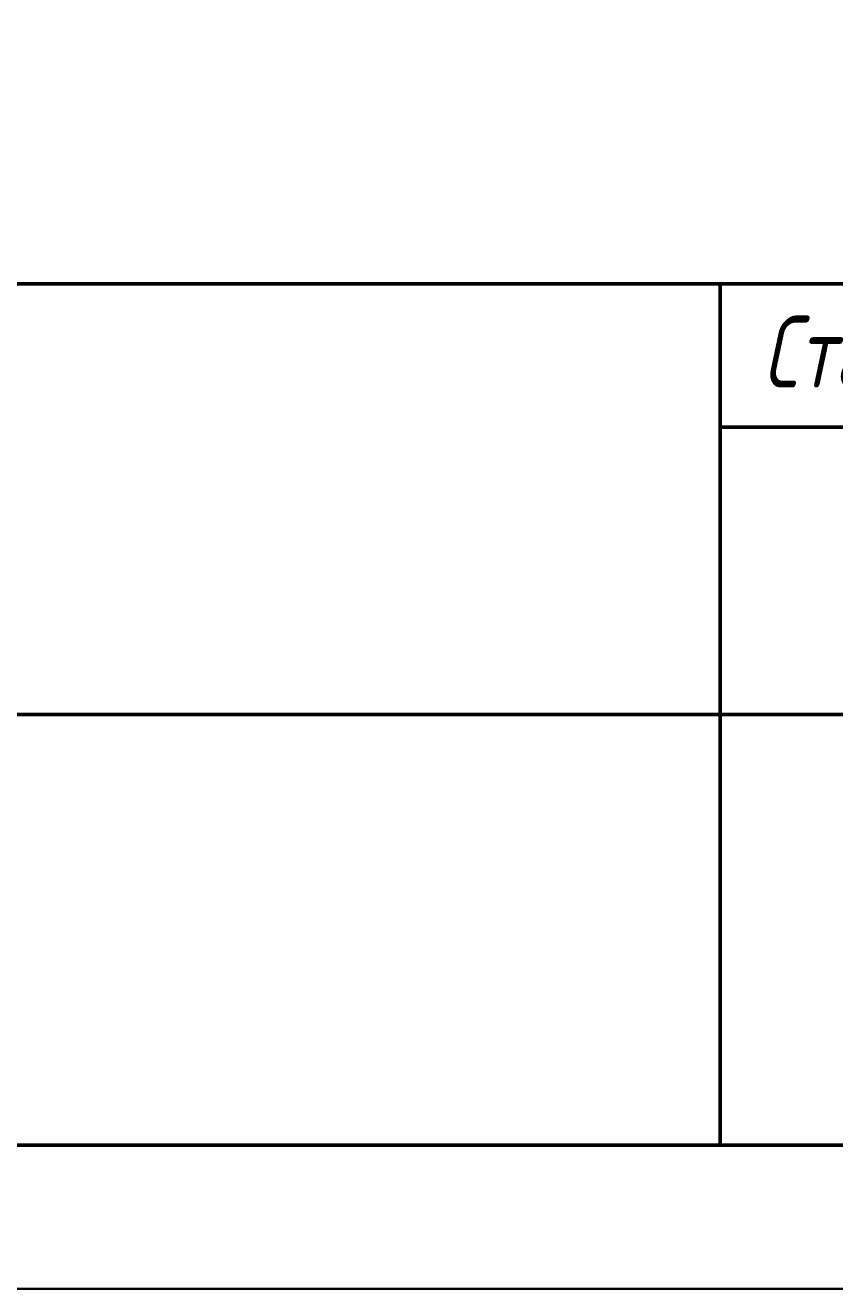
# Model space of a CAD drawing. Header units: millimetres. Extents: x 5341 to 134645, y 2795 to 129189.
# Drawn here: x 109207 to 112027, y 97655 to 102055 of the extents above; entities that cross this region are included whole.
import ezdxf

# ---------------------------------------------------------------- set-up
doc = ezdxf.new("R2010")
doc.units = ezdxf.units.MM
doc.layers.add('АР_Рамка', color=7, linetype='Continuous', lineweight=30)
doc.styles.add('ГОСТ 2.304', font='CS_Gost2304.shx')

msp = doc.modelspace()

# ---------------------------------------------------------------- linework, layer by layer
at = {"layer": 'АР_Рамка'}
msp.add_line((75128.5, 97655), (117128.5, 97655), dxfattribs=at)
at = {"layer": 'АР_Рамка', "lineweight": 50}
msp.add_lwpolyline([(116628.5, 98155), (77128.5, 98155), (77128.5, 126555), (116628.5, 126555), (116628.5, 98155)], close=True, dxfattribs=at)
for points in [[(116628.5, 101155), (98128.5, 101155)], [(111628.5, 98155), (111628.5, 101155)], [(116628.5, 100655), (111628.5, 100655)], [(116628.5, 99655), (104628.5, 99655)]]:
    msp.add_lwpolyline(points, dxfattribs=at)

# ---------------------------------------------------------------- texts
at = {"linetype": 'Continuous', "lineweight": 25, "style": 'ГОСТ 2.304', "oblique": 12, "width": 0.9}
msp.add_text('Стадия     Лист        Листов', height=250, dxfattribs=at).set_placement((111777.9, 100793.7))

doc.saveas('drawing.dxf')
